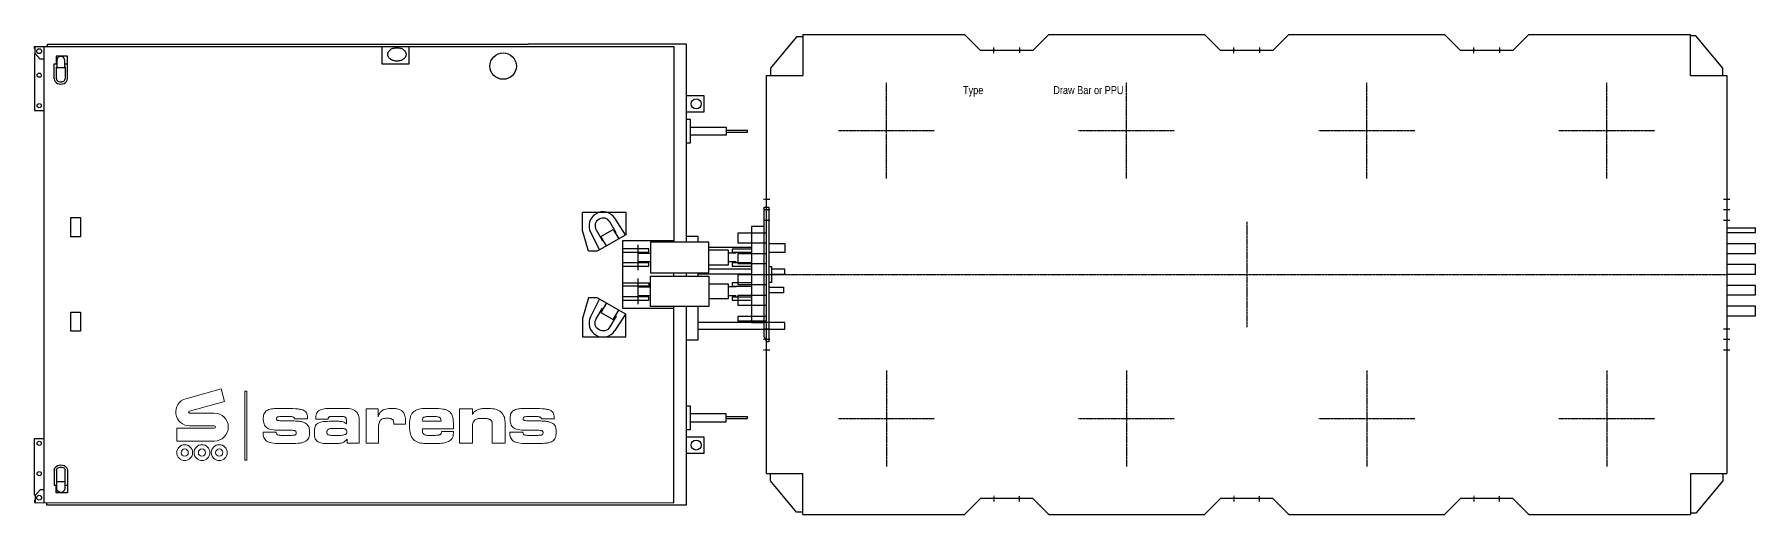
# Model space of a CAD drawing. Header units: millimetres. Extents: x -105000 to 105000, y -75000 to 15000.
# Drawn here: x -37575 to -26820, y -8239 to -5239 of the extents above; entities that cross this region are included whole.
import ezdxf
from ezdxf.enums import TextEntityAlignment as Align

# ---------------------------------------------------------------- set-up
doc = ezdxf.new("R2010")
doc.units = ezdxf.units.MM
doc.linetypes.add('$3$SARCEN', pattern=[9.5, 5, -1.5, 1.5, -1.5])
doc.layers.get('Defpoints').update_dxf_attribs({"color": 210})
doc.layers.add('$3$3', color=3, linetype='$3$SARCEN')
doc.styles.add('$10$Arial Narrow', font='ARIALN.TTF')

# ---------------------------------------------------------------- blocks, each defined once
blk = doc.blocks.new('$0$KAMAG K2504 W3000 H 2-FILE Simple TOP 00')
at = {"layer": '$3$3'}
for p, q in [((-4580, 1382), (-4580, 1418)), ((-4420, 1418), (-4420, 1382)), ((-3080, 1382), (-3080, 1418)), ((-2920, 1418), (-2920, 1382)), ((-1580, 1382), (-1580, 1418)), ((-1420, 1418), (-1420, 1382)), ((-5250, 600), (-5250, 1200)), ((-3750, 600), (-3750, 1200)), ((-2250, 600), (-2250, 1200)), ((-750, 600), (-750, 1200)), ((-5550, 900), (-4950, 900)), ((-4050, 900), (-3450, 900)), ((-2550, 900), (-1950, 900)), ((-1050, 900), (-450, 900)), ((-6020, 470), (-5980, 470)), ((-20, 470), (20, 470)), ((-6020, 405), (-5980, 405)), ((-6020, 340), (-5980, 340)), ((-20, 405), (20, 405)), ((-20, 340), (20, 340)), ((-6020, -340), (-5980, -340)), ((-6020, -405), (-5980, -405)), ((-20, -340), (20, -340)), ((-20, -405), (20, -405)), ((-6020, -470), (-5980, -470)), ((-20, -470), (20, -470)), ((-5250, -600), (-5250, -1200)), ((-3750, -600), (-3750, -1200)), ((-2250, -600), (-2250, -1200)), ((-750, -600), (-750, -1200)), ((-5550, -900), (-4950, -900)), ((-4050, -900), (-3450, -900)), ((-2550, -900), (-1950, -900)), ((-1050, -900), (-450, -900)), ((-4580, -1382), (-4580, -1418)), ((-4420, -1418), (-4420, -1382)), ((-3080, -1382), (-3080, -1418)), ((-2920, -1418), (-2920, -1382)), ((-1580, -1382), (-1580, -1418)), ((-1420, -1418), (-1420, -1382))]:
    blk.add_line(p, q, dxfattribs=at)
at = {"color": 0}
for p, q in [((-5812, 1485), (-5976, 1290)), ((-5773, 1485), (-5812, 1485)), ((-5773, 1500), (-5773, 1244)), ((-5773, 1500), (-4763, 1500)), ((-4763, 1500), (-4663, 1400)), ((-4337, 1400), (-4663, 1400)), ((-4237, 1500), (-4337, 1400)), ((-4237, 1500), (-3263, 1500)), ((-3163, 1400), (-3263, 1500)), ((-2837, 1400), (-3163, 1400)), ((-2737, 1500), (-2837, 1400)), ((-2737, 1500), (-1763, 1500)), ((-1663, 1400), (-1763, 1500)), ((-1337, 1400), (-1663, 1400)), ((-1337, 1400), (-1237, 1500)), ((-1237, 1500), (-227, 1500)), ((-227, 1244), (-227, 1500)), ((-193, 1492), (-227, 1492)), ((-24, 1290), (-193, 1492)), ((-6000, -1244), (-6000, 1244)), ((-6000, 1244), (-5773, 1244)), ((-5976, 1290), (-5976, 1246)), ((-227, 1244), (0, 1244)), ((-24, 1244), (-24, 1290)), ((0, 1244), (0, -1244)), ((-6180, 258), (-6180, 198)), ((-6000, 258), (-6180, 258)), ((0, 292), (180, 292)), ((0, 262), (180, 262)), ((180, 262), (180, 292)), ((-6180, 198), (-6000, 198)), ((-6180, 128), (-6180, 68)), ((-6000, 128), (-6180, 128)), ((180, 192), (0, 192)), ((0, 132), (180, 132)), ((180, 132), (180, 192)), ((-6180, 68), (-6000, 68)), ((180, 62), (0, 62)), ((0, 2), (180, 2)), ((180, 2), (180, 62)), ((-6180, -2), (-6180, -62)), ((-6000, -2), (-6180, -2)), ((-6180, -62), (-6000, -62)), ((180, -68), (0, -68)), ((180, -128), (180, -68)), ((-6180, -132), (-6180, -192)), ((-6000, -132), (-6180, -132)), ((-6180, -192), (-6000, -192)), ((0, -128), (180, -128)), ((180, -198), (0, -198)), ((180, -258), (180, -198)), ((-6180, -262), (-6180, -292)), ((-6000, -262), (-6180, -262)), ((-6000, -292), (-6180, -292)), ((0, -258), (180, -258)), ((-6000, -1244), (-5773, -1244)), ((-5976, -1290), (-5976, -1246)), ((-5812, -1485), (-5976, -1290)), ((-5773, -1500), (-5773, -1244)), ((-227, -1244), (0, -1244)), ((-227, -1244), (-227, -1500)), ((-24, -1290), (-193, -1492)), ((-24, -1244), (-24, -1290)), ((-5773, -1485), (-5812, -1485)), ((-5773, -1500), (-4763, -1500)), ((-4663, -1400), (-4763, -1500)), ((-4337, -1400), (-4663, -1400)), ((-4237, -1500), (-4337, -1400)), ((-4237, -1500), (-3263, -1500)), ((-3163, -1400), (-3263, -1500)), ((-2837, -1400), (-3163, -1400)), ((-2737, -1500), (-2837, -1400)), ((-2737, -1500), (-1763, -1500)), ((-1663, -1400), (-1763, -1500)), ((-1337, -1400), (-1663, -1400)), ((-1337, -1400), (-1237, -1500)), ((-1237, -1500), (-227, -1500)), ((-193, -1492), (-227, -1492))]:
    blk.add_line(p, q, dxfattribs=at)
blk = doc.blocks.new('$0$KAMAG K2506 W3000 H 2-FILE Simple TOP 00')
at = {"layer": '$3$3'}
for p, q in [((-8980, 470), (-9020, 470)), ((-8980, 405), (-9020, 405)), ((-8980, 340), (-9020, 340)), ((-8550, 900), (-7950, 900)), ((-8250, 600), (-8250, 1200)), ((-7580, 1382), (-7580, 1418)), ((-7420, 1418), (-7420, 1382)), ((-7050, 900), (-6450, 900)), ((-6750, 600), (-6750, 1200)), ((-6080, 1382), (-6080, 1418)), ((-5920, 1418), (-5920, 1382)), ((-5550, 900), (-4950, 900)), ((-5250, 600), (-5250, 1200)), ((-4580, 1382), (-4580, 1418)), ((-4420, 1418), (-4420, 1382)), ((-4050, 900), (-3450, 900)), ((-3750, 600), (-3750, 1200)), ((-3080, 1382), (-3080, 1418)), ((-2920, 1418), (-2920, 1382)), ((-2550, 900), (-1950, 900)), ((-2250, 600), (-2250, 1200)), ((-1580, 1382), (-1580, 1418)), ((-1420, 1418), (-1420, 1382)), ((-1050, 900), (-450, 900)), ((-750, 600), (-750, 1200)), ((-20, 470), (20, 470)), ((-20, 405), (20, 405)), ((-20, 340), (20, 340)), ((-8980, -340), (-9020, -340)), ((-8980, -405), (-9020, -405)), ((-8980, -470), (-9020, -470)), ((-8550, -900), (-7950, -900)), ((-8250, -600), (-8250, -1200)), ((-7580, -1382), (-7580, -1418)), ((-7420, -1418), (-7420, -1382)), ((-7050, -900), (-6450, -900)), ((-6750, -600), (-6750, -1200)), ((-6080, -1382), (-6080, -1418)), ((-5920, -1418), (-5920, -1382)), ((-5550, -900), (-4950, -900)), ((-5250, -600), (-5250, -1200)), ((-4580, -1382), (-4580, -1418)), ((-4420, -1418), (-4420, -1382)), ((-4050, -900), (-3450, -900)), ((-3750, -600), (-3750, -1200)), ((-3080, -1382), (-3080, -1418)), ((-2920, -1418), (-2920, -1382)), ((-2550, -900), (-1950, -900)), ((-2250, -600), (-2250, -1200)), ((-1580, -1382), (-1580, -1418)), ((-1420, -1418), (-1420, -1382)), ((-1050, -900), (-450, -900)), ((-750, -600), (-750, -1200)), ((-20, -340), (20, -340)), ((-20, -405), (20, -405)), ((-20, -470), (20, -470))]:
    blk.add_line(p, q, dxfattribs=at)
at = {"color": 0}
for p, q in [((-9180, 258), (-9180, 198)), ((-9000, 258), (-9180, 258)), ((-9180, 198), (-9000, 198)), ((-9180, 128), (-9180, 68)), ((-9000, 128), (-9180, 128)), ((-9180, 68), (-9000, 68)), ((-9000, -1244), (-9000, 1244)), ((-9000, 1244), (-8773, 1244)), ((-8812, 1485), (-8976, 1290)), ((-8976, 1290), (-8976, 1246)), ((-8773, 1485), (-8812, 1485)), ((-8773, 1500), (-8773, 1244)), ((-8773, 1500), (-7763, 1500)), ((-7663, 1400), (-7763, 1500)), ((-7337, 1400), (-7663, 1400)), ((-7237, 1500), (-7337, 1400)), ((-7237, 1500), (-6263, 1500)), ((-6263, 1500), (-6163, 1400)), ((-5837, 1400), (-6163, 1400)), ((-5737, 1500), (-5837, 1400)), ((-5737, 1500), (-4763, 1500)), ((-4663, 1400), (-4763, 1500)), ((-4337, 1400), (-4663, 1400)), ((-4237, 1500), (-4337, 1400)), ((-4237, 1500), (-3263, 1500)), ((-3163, 1400), (-3263, 1500)), ((-2837, 1400), (-3163, 1400)), ((-2737, 1500), (-2837, 1400)), ((-2737, 1500), (-1763, 1500)), ((-1663, 1400), (-1763, 1500)), ((-1337, 1400), (-1663, 1400)), ((-1337, 1400), (-1237, 1500)), ((-1237, 1500), (-227, 1500)), ((-227, 1244), (-227, 1500)), ((-193, 1492), (-227, 1492)), ((-227, 1244), (0, 1244)), ((-24, 1290), (-193, 1492)), ((-24, 1244), (-24, 1290)), ((0, 1244), (0, -1244)), ((0, 292), (180, 292)), ((0, 262), (180, 262)), ((180, 192), (0, 192)), ((0, 132), (180, 132)), ((180, 62), (0, 62)), ((0, 2), (180, 2)), ((180, 262), (180, 292)), ((180, 132), (180, 192)), ((180, 2), (180, 62)), ((-9180, -2), (-9180, -62)), ((-9000, -2), (-9180, -2)), ((-9180, -62), (-9000, -62)), ((-9180, -132), (-9180, -192)), ((-9000, -132), (-9180, -132)), ((-9180, -192), (-9000, -192)), ((-9180, -262), (-9180, -292)), ((-9000, -262), (-9180, -262)), ((-9000, -292), (-9180, -292)), ((-9000, -1244), (-8773, -1244)), ((-8976, -1290), (-8976, -1246)), ((-8812, -1485), (-8976, -1290)), ((-8773, -1485), (-8812, -1485)), ((-8773, -1500), (-8773, -1244)), ((-8773, -1500), (-7763, -1500)), ((-7663, -1400), (-7763, -1500)), ((-7337, -1400), (-7663, -1400)), ((-7237, -1500), (-7337, -1400)), ((-7237, -1500), (-6263, -1500)), ((-6263, -1500), (-6163, -1400)), ((-5837, -1400), (-6163, -1400)), ((-5737, -1500), (-5837, -1400)), ((-5737, -1500), (-4763, -1500)), ((-4663, -1400), (-4763, -1500)), ((-4337, -1400), (-4663, -1400)), ((-4237, -1500), (-4337, -1400)), ((-4237, -1500), (-3263, -1500)), ((-3163, -1400), (-3263, -1500)), ((-2837, -1400), (-3163, -1400)), ((-2737, -1500), (-2837, -1400)), ((-2737, -1500), (-1763, -1500)), ((-1663, -1400), (-1763, -1500)), ((-1337, -1400), (-1663, -1400)), ((-1337, -1400), (-1237, -1500)), ((-1237, -1500), (-227, -1500)), ((-227, -1244), (0, -1244)), ((-227, -1244), (-227, -1500)), ((-193, -1492), (-227, -1492)), ((-24, -1290), (-193, -1492)), ((-24, -1244), (-24, -1290)), ((180, -68), (0, -68)), ((0, -128), (180, -128)), ((180, -198), (0, -198)), ((0, -258), (180, -258)), ((180, -128), (180, -68)), ((180, -258), (180, -198))]:
    blk.add_line(p, q, dxfattribs=at)
blk = doc.blocks.new('$0$KAMAG K2500 W3000 PPU Z390 TOP 01')
at = {"layer": '$3$3', "color": 0}
for p, q in [((0, -110), (0, 110)), ((-110, 0), (110, 0))]:
    blk.add_line(p, q, dxfattribs=at)
at = {"color": 0}
for points in [[(-4570, 1411), (-4575, 1411), (-4575, 1425), (-580, 1425), (-580, 201)], [(-4515, 1345), (-4540, 1345), (-4570, 1381), (-4570, 1425)], [(-4515, -1425), (-4515, 1425)], [(-4493, 1425), (-4493, 1440), (-1490, 1440)], [(-2404, 1425), (-2404, 1316), (-2234, 1316), (-2234, 1425)], [(-811, 1440), (-1489, 1440)], [(-500, 201), (-500, 1440), (-810, 1440)], [(-4568, 1379), (-4575, 1379), (-4575, 1025), (-4515, 1025)], [(-4451, 1222), (-4451, 1317), (-4435, 1317)], [(-4369, 1222), (-4369, 1365), (-4440, 1365), (-4440, 1317)], [(-4437, 1222), (-4437, 1261), (-4437, 1298), (-4435, 1298)], [(-4385, 1317), (-4369, 1317)], [(-4385, 1298), (-4383, 1298), (-4383, 1261), (-4383, 1222)], [(-500, 1016), (-390, 1016), (-390, 1116), (-500, 1116)], [(-500, 970), (-478, 970), (-478, 820), (-500, 820)], [(-478, 920), (-252, 920), (-252, 870), (-478, 870)], [(-252, 890), (-120, 890), (-120, 900), (-252, 900)], [(-881, 247), (-948, 351)], [(-1001, 178), (-1036, 237), (-958, 282), (-923, 222)], [(-500, 240), (-430, 240), (-430, 201)], [(-15, 300), (-95, 300), (-95, -300), (-15, -300)], [(15, 281), (15, -341)], [(-580, 210), (-900, 210), (-900, -210), (-580, -210)], [(-900, 139), (-735, 139), (-735, 161), (-900, 161)], [(-805, 185), (-805, 26)], [(-805, 133), (-725, 133)], [(-95, 168), (-360, 168)], [(-360, 61), (-237, 61), (-237, 151), (-360, 151)], [(-189, 133), (-237, 133)], [(-95, 159), (-215, 159), (-215, 139), (-95, 139)], [(15, 193), (115, 193), (115, 138), (15, 138)], [(-900, 52), (-735, 52), (-735, 72), (-900, 72)], [(-725, 78), (-805, 78)], [(-580, -10), (-580, 11)], [(-500, -10), (-500, 11)], [(-430, 11), (-430, -10)], [(-95, 3), (-430, 3)], [(-95, 33), (-360, 33)], [(-189, 78), (-237, 78)], [(-95, 72), (-215, 72), (-215, 52), (-95, 52)], [(15, 50), (30, 50), (30, -50), (15, -50)], [(30, 3), (115, 3), (115, 33), (30, 33)], [(-900, -52), (-735, -52), (-735, -72), (-900, -72)], [(-805, -26), (-805, -185)], [(-805, -78), (-725, -78)], [(-360, -150), (-237, -150), (-237, -60), (-360, -60)], [(-189, -78), (-237, -78)], [(-95, -52), (-215, -52), (-215, -72), (-95, -72)], [(15, -79), (105, -79), (105, -115), (15, -115)], [(-4575, -1425), (-580, -1426), (-580, -200)], [(-4500, -1425), (-4500, -1440), (-500, -1440), (-500, -200)], [(-1001, -178), (-1036, -237), (-958, -282), (-923, -222)], [(-900, -161), (-735, -161), (-735, -139), (-900, -139)], [(-725, -133), (-805, -133)], [(-430, -200), (-430, -410), (-500, -410)], [(-189, -133), (-237, -133)], [(-95, -141), (-215, -141), (-215, -161), (-95, -161)], [(-881, -247), (-948, -351)], [(-430, -341), (115, -341), (115, -301), (-430, -301)], [(-500, -820), (-478, -820), (-478, -970), (-500, -970)], [(-478, -920), (-252, -920), (-252, -870), (-478, -870)], [(-252, -900), (-120, -900), (-120, -890), (-252, -890)], [(-4568, -1379), (-4575, -1379), (-4575, -1025), (-4515, -1025)], [(-500, -1116), (-390, -1116), (-390, -1016), (-500, -1016)], [(-4451, -1221), (-4451, -1317), (-4435, -1317)], [(-4369, -1221), (-4369, -1365), (-4440, -1365), (-4440, -1317)], [(-4437, -1222), (-4437, -1261), (-4437, -1298), (-4435, -1298)], [(-4385, -1298), (-4383, -1298), (-4383, -1261), (-4383, -1222)], [(-4515, -1345), (-4540, -1345), (-4570, -1381), (-4570, -1425)], [(-4385, -1317), (-4369, -1317)], [(-4570, -1411), (-4575, -1411), (-4575, -1425)]]:
    blk.add_lwpolyline(points, dxfattribs=at)
at = {"color": 0, "flags": 128}
blk.add_lwpolyline([(-2367, 1375), (-2367, 1378), (-2366, 1381), (-2365, 1385), (-2364, 1388), (-2363, 1391), (-2361, 1394), (-2359, 1397), (-2356, 1400), (-2353, 1402), (-2350, 1405), (-2347, 1407), (-2344, 1409), (-2340, 1411), (-2336, 1413), (-2332, 1414), (-2328, 1415), (-2323, 1416), (-2319, 1417), (-2314, 1417), (-2310, 1417), (-2306, 1417), (-2301, 1417), (-2297, 1416), (-2292, 1415), (-2288, 1414), (-2284, 1413), (-2280, 1411), (-2276, 1409), (-2273, 1407), (-2270, 1405), (-2267, 1402), (-2264, 1400), (-2261, 1397), (-2259, 1394), (-2257, 1391), (-2256, 1388), (-2255, 1385), (-2254, 1381), (-2253, 1378), (-2253, 1375), (-2253, 1372), (-2254, 1368), (-2255, 1365), (-2256, 1362), (-2257, 1359), (-2259, 1356), (-2261, 1353), (-2264, 1350), (-2267, 1347), (-2270, 1345), (-2273, 1343), (-2276, 1341), (-2280, 1339), (-2284, 1337), (-2288, 1336), (-2292, 1335), (-2297, 1334), (-2301, 1333), (-2306, 1333), (-2310, 1332), (-2314, 1333), (-2319, 1333), (-2323, 1334), (-2328, 1335), (-2332, 1336), (-2336, 1337), (-2340, 1339), (-2344, 1341), (-2347, 1343), (-2350, 1345), (-2353, 1347), (-2356, 1350), (-2359, 1353), (-2361, 1356), (-2363, 1359), (-2364, 1362), (-2365, 1365), (-2366, 1368), (-2367, 1372), (-2367, 1375)], dxfattribs=at)
at = {"color": 0}
for points in [[(-4385, 1337, 1), (-4435, 1337), (-4435, 1293), (-4385, 1293), (-4385, 1337)], [(-948, 351, 0.948966), (-1100, 264), (-1044, 153)], [(-944, 258), (-939, 260), (-979, 328, 1), (-1065, 278), (-1026, 210), (-1022, 213)], [(-1044, -153), (-1100, -264, 0.948966), (-948, -351)], [(-944, -258), (-939, -260), (-979, -328, -1), (-1065, -278), (-1026, -210), (-1022, -213)], [(-4385, -1337, -1), (-4435, -1337), (-4435, -1293), (-4385, -1293), (-4385, -1337)]]:
    blk.add_lwpolyline(points, format="xyb", dxfattribs=at)
for points in [[(-4347, 355), (-4287, 355), (-4287, 235), (-4347, 235)], [(-880, 248), (-1058, 145), (-1112, 145), (-1150, 275), (-1150, 390), (-880, 390)], [(15, 420), (15, -420), (2, -420), (-15, -390), (-15, 420)], [(-360, 11), (-360, 201), (-725, 201), (-725, 11)], [(-360, -200), (-725, -200), (-725, -10), (-360, -10)], [(-880, -248), (-1058, -145), (-1112, -145), (-1150, -275), (-1150, -390), (-880, -390)], [(-4347, -235), (-4287, -235), (-4287, -355), (-4347, -355)]]:
    blk.add_lwpolyline(points, close=True, dxfattribs=at)
at = {"color": 0, "lineweight": 0}
for points in [[(-3605, -866), (-3451, -866, -1), (-3451, -1041), (-3685, -1041), (-3685, -960), (-3451, -960, 1), (-3451, -946), (-3605, -946, -0.873124), (-3629, -776), (-3408, -715), (-3387, -793), (-3607, -854, 0.8747), (-3605, -866)], [(-2959, -915, -0.009372), (-2927, -917, -0.051645), (-2903, -921, -0.037576), (-2885, -927, -0.087825), (-2872, -936, -0.065451), (-2864, -946, -0.081176), (-2859, -958, -0.058936), (-2856, -985, -0.019081), (-2857, -1004, -0.070664), (-2861, -1020, -0.068088), (-2868, -1032, -0.100627), (-2879, -1042, -0.047789), (-2894, -1048, -0.05373), (-2914, -1053, -0.028049), (-2970, -1056), (-3046, -1056, -0.049389), (-3093, -1052, -0.044769), (-3110, -1048, -0.057288), (-3124, -1041, -0.079394), (-3134, -1031, -0.071444), (-3141, -1019, -0.060875), (-3145, -1004, -0.036151), (-3146, -986), (-3064, -986, 0.140191), (-3063, -994, 0.179735), (-3056, -1001, 0.038606), (-3050, -1003, 0.043336), (-3041, -1005, 0.02641), (-3015, -1006), (-2986, -1006, -0.006909), (-2963, -1005, 0.075231), (-2948, -1003, 0.059013), (-2944, -1001, 0.186409), (-2939, -995, 0.063283), (-2939, -990, 0.029031), (-2939, -986, 0.154456), (-2942, -979, 0.090426), (-2945, -977, 0.040727), (-2950, -975, 0.04728), (-2956, -974, 0.028155), (-2973, -973), (-3048, -973, -0.057272), (-3095, -969, -0.043668), (-3112, -964, -0.071495), (-3124, -957, -0.079352), (-3134, -947, -0.074463), (-3140, -934, -0.045303), (-3144, -918, -0.03373), (-3145, -898, -0.047701), (-3143, -880, -0.087562), (-3137, -866, -0.06992), (-3128, -855, -0.078278), (-3117, -847, -0.037101), (-3102, -842, -0.042749), (-3086, -839, -0.026792), (-3047, -837), (-2992, -837, -0.034622), (-2928, -840, -0.032267), (-2907, -844, -0.088121), (-2891, -850, -0.055759), (-2880, -859, -0.12022), (-2873, -870, -0.079271), (-2868, -901), (-2948, -901, 0.022815), (-2950, -897, 0.09204), (-2953, -893, 0.08692), (-2958, -891, 0.041752), (-2965, -889, 0.029458), (-2973, -888, 0.011698), (-2996, -887, 0.005764), (-3022, -887, 0.00826), (-3036, -887, 0.037421), (-3049, -889, 0.052282), (-3056, -890, 0.073659), (-3059, -892, 0.140754), (-3062, -897, 0.099537), (-3062, -904, 0.089472), (-3061, -907, 0.132234), (-3059, -910, 0.077962), (-3054, -912, 0.049959), (-3042, -914, 0.011316), (-3030, -915, 0.00506), (-3015, -915), (-2959, -915)], [(-2765, -839, -0.027543), (-2721, -837), (-2629, -837, -0.03438), (-2609, -838, -0.040211), (-2592, -842, -0.052452), (-2578, -848, -0.056911), (-2566, -856, -0.063742), (-2557, -867, -0.056393), (-2550, -880, -0.051774), (-2546, -895, -0.038578), (-2545, -913), (-2545, -1053), (-2620, -1053), (-2620, -1028, -0.02463), (-2635, -1042, -0.08269), (-2649, -1051, -0.073665), (-2666, -1055, -0.02165), (-2691, -1056), (-2745, -1056, -0.047068), (-2778, -1054, -0.045029), (-2792, -1050, -0.053506), (-2803, -1045, -0.076004), (-2813, -1037, -0.070609), (-2820, -1026, -0.06534), (-2824, -1013, -0.042277), (-2825, -996), (-2825, -978, -0.048461), (-2823, -959, -0.084555), (-2818, -944, -0.088992), (-2808, -933, -0.079549), (-2795, -926, -0.083361), (-2759, -918, -0.00325), (-2708, -917, -0.018303), (-2678, -917, -0.021002), (-2655, -919, -0.073568), (-2638, -925, -0.0907), (-2624, -934), (-2624, -915, 0.065178), (-2626, -902, 0.048948), (-2628, -897, 0.104976), (-2631, -893, 0.052748), (-2636, -890, 0.056385), (-2643, -888, 0.045968), (-2662, -887), (-2709, -887), (-2724, -887, 0.008763), (-2729, -888, 0.080164), (-2733, -890, 0.058895), (-2736, -892, 0.111818), (-2738, -895, 0.035819), (-2739, -899, 0.060237), (-2740, -904), (-2817, -904, -0.023847), (-2816, -885, -0.073109), (-2812, -869, -0.065496), (-2805, -857, -0.097006), (-2795, -849, -0.046757), (-2781, -843, -0.054139), (-2765, -839)], [(-2318, -838, 0.021905), (-2340, -837, 0.037264), (-2361, -838, 0.022212), (-2379, -841, 0.052818), (-2395, -846, 0.051249), (-2406, -853, 0.05481), (-2412, -859, 0.042362), (-2417, -865, 0.041462), (-2422, -875), (-2428, -889), (-2428, -840), (-2503, -840), (-2503, -1053), (-2424, -1053), (-2424, -941, -0.091232), (-2417, -917, -0.082568), (-2410, -908, -0.065374), (-2399, -902, -0.045635), (-2388, -899, -0.044986), (-2371, -898, -0.051886), (-2355, -899, -0.061888), (-2343, -903, -0.117854), (-2334, -911, -0.078715), (-2331, -919, -0.058934), (-2330, -931, 0.004996), (-2330, -935), (-2256, -935), (-2256, -921, 0.025619), (-2257, -900, 0.030765), (-2260, -884, 0.052744), (-2264, -871, 0.061798), (-2271, -860, 0.091859), (-2282, -850, 0.047705), (-2298, -843, 0.057755), (-2318, -838)], [(-2032, -982, -0.055264), (-2033, -991, -0.111519), (-2035, -995, -0.052175), (-2038, -999, -0.097702), (-2044, -1002, -0.012665), (-2052, -1004, -0.061058), (-2063, -1005, 0.011842), (-2077, -1006), (-2102, -1006, -0.030497), (-2124, -1005, -0.087343), (-2139, -1000, -0.081817), (-2144, -996, -0.068612), (-2148, -991, -0.08336), (-2150, -985, -0.03988), (-2151, -977), (-2151, -964), (-1957, -964), (-1957, -929, 0.03325), (-1959, -903, 0.057086), (-1964, -883, 0.070348), (-1972, -867, 0.081915), (-1985, -855, 0.060943), (-2002, -846, 0.047026), (-2022, -841, 0.049188), (-2077, -837), (-2133, -837, 0.049752), (-2173, -841, 0.066845), (-2189, -847, 0.048678), (-2204, -856, 0.160211), (-2224, -886, 0.018267), (-2229, -907, 0.067552), (-2231, -935), (-2231, -955, 0.041043), (-2228, -986, 0.062841), (-2221, -1009, 0.0681), (-2210, -1027, 0.075685), (-2196, -1040, 0.056058), (-2180, -1048, 0.046507), (-2161, -1053, 0.047979), (-2122, -1056), (-2062, -1056, 0.032421), (-2021, -1053, 0.078209), (-1988, -1043, 0.070242), (-1975, -1035, 0.069283), (-1965, -1024, 0.085427), (-1959, -1009, 0.056244), (-1957, -991), (-1957, -982)], [(-1782, -839, 0.073556), (-1806, -845, 0.082949), (-1824, -856, 0.062928), (-1832, -864, 0.032276), (-1838, -874), (-1838, -874), (-1838, -840), (-1918, -840), (-1918, -1053), (-1838, -1053), (-1838, -946, -0.04391), (-1837, -935, -0.056972), (-1835, -926, -0.05802), (-1830, -918, -0.062962), (-1824, -911, -0.053236), (-1816, -906, -0.048654), (-1807, -902, -0.074751), (-1784, -899), (-1766, -899, -0.042754), (-1743, -901, -0.048563), (-1734, -904, -0.038314), (-1727, -907, -0.074023), (-1721, -912, -0.060659), (-1717, -917, -0.07904), (-1715, -923, -0.046027), (-1714, -931), (-1714, -1053), (-1634, -1053), (-1634, -931, 0.050439), (-1637, -900, 0.076825), (-1646, -877, 0.076269), (-1658, -861, 0.075694), (-1675, -849, 0.047906), (-1693, -842, 0.039304), (-1713, -839, 0.031382), (-1753, -837, 0.019784), (-1782, -839)], [(-1418, -915, -0.009372), (-1386, -917, -0.051645), (-1361, -921, -0.037576), (-1343, -927, -0.087825), (-1330, -936, -0.065451), (-1322, -946, -0.081176), (-1317, -958, -0.058936), (-1315, -985, -0.019081), (-1316, -1004, -0.070664), (-1320, -1020, -0.068088), (-1327, -1032, -0.100627), (-1337, -1042, -0.047789), (-1352, -1048, -0.05373), (-1372, -1053, -0.028049), (-1428, -1056), (-1504, -1056, -0.049389), (-1551, -1052, -0.044769), (-1568, -1048, -0.057288), (-1582, -1041, -0.079394), (-1592, -1031, -0.071444), (-1600, -1019, -0.060875), (-1604, -1004, -0.036151), (-1605, -986), (-1522, -986, 0.140191), (-1521, -994, 0.083525), (-1519, -998, 0.089542), (-1515, -1001, 0.038606), (-1509, -1003, 0.043336), (-1500, -1005, 0.02641), (-1473, -1006), (-1445, -1006, -0.006909), (-1421, -1005, 0.075231), (-1407, -1003, 0.059013), (-1402, -1001, 0.186409), (-1398, -995, 0.063283), (-1397, -990, 0.029031), (-1397, -986, 0.154456), (-1401, -979, 0.090426), (-1404, -977, 0.040727), (-1408, -975, 0.04728), (-1414, -974, 0.028155), (-1432, -973), (-1507, -973, -0.057272), (-1553, -969, -0.043668), (-1570, -964, -0.071495), (-1583, -957, -0.079352), (-1592, -947, -0.074463), (-1599, -934, -0.045303), (-1602, -918, -0.03373), (-1603, -898, -0.047701), (-1601, -880, -0.087562), (-1596, -866, -0.06992), (-1587, -855, -0.078278), (-1575, -847, -0.037101), (-1561, -842, -0.042749), (-1544, -839, -0.026792), (-1506, -837), (-1450, -837, -0.034622), (-1387, -840, -0.032267), (-1365, -844, -0.088121), (-1349, -850, -0.055759), (-1338, -859, -0.12022), (-1331, -870, -0.079271), (-1326, -901), (-1406, -901, 0.022815), (-1408, -897, 0.09204), (-1411, -893, 0.08692), (-1416, -891, 0.041752), (-1423, -889, 0.029458), (-1432, -888, 0.011698), (-1455, -887, 0.005764), (-1481, -887, 0.00826), (-1494, -887, 0.037421), (-1507, -889, 0.052282), (-1514, -890, 0.073659), (-1517, -892, 0.140754), (-1520, -897, 0.099537), (-1521, -904, 0.089472), (-1520, -907, 0.132234), (-1517, -910, 0.077962), (-1512, -912, 0.049959), (-1501, -914, 0.011316), (-1489, -915, 0.00506), (-1473, -915), (-1418, -915)], [(-2706, -1006), (-2674, -1006, 0.029167), (-2646, -1004, 0.077759), (-2632, -1000, 0.082287), (-2626, -995, 0.043169), (-2624, -993, 0.104791), (-2623, -983, 0.059137), (-2623, -976, 0.128333), (-2627, -970, 0.089991), (-2634, -965, 0.044484), (-2645, -963, 0.025352), (-2664, -962), (-2699, -962, 0.010778), (-2719, -962, 0.037635), (-2728, -963, 0.077144), (-2740, -968, 0.203988), (-2746, -976, 0.017963), (-2748, -982, 0.169195), (-2746, -996, 0.149476), (-2738, -1002, 0.076766), (-2725, -1005, 0.025024), (-2712, -1006, 0.003496), (-2706, -1006)], [(-2151, -917), (-2034, -917, 0.034552), (-2035, -908, 0.070916), (-2037, -901, 0.089987), (-2040, -896, 0.089657), (-2046, -892, 0.048983), (-2054, -890, 0.036751), (-2064, -888, 0.025738), (-2093, -887, 0.011472), (-2124, -888, 0.051717), (-2134, -890, 0.042004), (-2141, -892, 0.117438), (-2146, -896, 0.080261), (-2149, -901, 0.054776), (-2151, -909, 0.024452)]]:
    blk.add_lwpolyline(points, format="xyb", close=True, dxfattribs=at)
blk.add_lwpolyline([(-3261, -729), (-3248, -729), (-3248, -1160), (-3261, -1160)], close=True, dxfattribs=at)
at = {"color": 0}
for centre, radius in [((-4545, 1395), 15.2), ((-1646, 1302), 82.5), ((-4545, 1245), 13), ((-440, 1066), 31), ((-4545, 1055), 13), ((-4545, -1055), 13), ((-440, -1066), 31), ((-4545, -1245), 13), ((-4545, -1395), 15.2)]:
    blk.add_circle(centre, radius, dxfattribs=at)
at = {"color": 0, "lineweight": 0}
for centre, radius in [((-3636, -1113), 49.6), ((-3528, -1113), 49.6), ((-3420, -1113), 49.6), ((-3636, -1113), 22.6), ((-3528, -1113), 22.6), ((-3420, -1113), 22.6)]:
    blk.add_circle(centre, radius, dxfattribs=at)
at = {"color": 0}
for major_axis, ratio, start_param, end_param in [((-41, 0), 0.798872, 6.283185, 9.424783), ((-27, 0), 0.694583, 0, 3.141593)]:
    blk.add_ellipse((-4410, 1222), major_axis=major_axis, ratio=ratio, start_param=start_param, end_param=end_param, dxfattribs=at)
at = {"color": 0, "extrusion": (0, 0, -1)}
for major_axis, ratio, start_param, end_param in [((41, 0), 0.796843, 3.141588, 6.283185), ((-27, 0), 0.694583, 0, 3.141593)]:
    blk.add_ellipse((-4410, -1222), major_axis=major_axis, ratio=ratio, start_param=start_param, end_param=end_param, dxfattribs=at)
blk = doc.blocks.new('*U165')
at = {"layer": '$3$3'}
for p, q in [((3000, 329), (3000, -329)), ((0, 0), (6000, 0))]:
    blk.add_line(p, q, dxfattribs=at)
at = {"color": 0}
for name, p in [('$0$KAMAG K2500 W3000 PPU Z390 TOP 01', (0, 0)), ('$0$KAMAG K2504 W3000 H 2-FILE Simple TOP 00', (6000, 0)), ('$0$KAMAG K2504 W3000 H 2-FILE Simple TOP 00', (6000, 0))]:
    blk.add_blockref(name, p, dxfattribs=at)
at = {"color": 0, "xscale": 1e-05, "yscale": 1e-05, "zscale": 1e-05}
for name, p in [('$0$KAMAG K2506 W3000 H 2-FILE Simple TOP 00', (0, 0)), ('$0$KAMAG K2504 W3000 H 2-FILE Simple TOP 00', (0, 0)), ('$0$KAMAG K2506 W3000 H 2-FILE Simple TOP 00', (0, 0)), ('$0$KAMAG K2504 W3000 H 2-FILE Simple TOP 00', (0, 0)), ('$0$KAMAG K2506 W3000 H 2-FILE Simple TOP 00', (0, 0)), ('$0$KAMAG K2504 W3000 H 2-FILE Simple TOP 00', (0, 0)), ('$0$KAMAG K2506 W3000 H 2-FILE Simple TOP 00', (0, 0)), ('$0$KAMAG K2504 W3000 H 2-FILE Simple TOP 00', (0, 0)), ('$0$KAMAG K2506 W3000 H 2-FILE Simple TOP 00', (0, 0)), ('$0$KAMAG K2504 W3000 H 2-FILE Simple TOP 00', (1, 0)), ('$0$KAMAG K2506 W3000 H 2-FILE Simple TOP 00', (1, 0)), ('$0$KAMAG K2504 W3000 H 2-FILE Simple TOP 00', (0, 0)), ('$0$KAMAG K2504 W3000 H 2-FILE Simple TOP 00', (0, 0)), ('$0$KAMAG K2504 W3000 H 2-FILE Simple TOP 00', (0, 0)), ('$0$KAMAG K2504 W3000 H 2-FILE Simple TOP 00', (0, 0)), ('$0$KAMAG K2504 W3000 H 2-FILE Simple TOP 00', (0, 0)), ('$0$KAMAG K2504 W3000 H 2-FILE Simple TOP 00', (1, 0)), ('$0$KAMAG K2506 W3000 H 2-FILE Simple TOP 00', (1, 0)), ('$0$KAMAG K2504 W3000 H 2-FILE Simple TOP 00', (1, 0))]:
    blk.add_blockref(name, p, dxfattribs=at)
at = {"layer": 'Defpoints', "style": '$10$Arial Narrow'}
for s, p in [('Type', (1291, 1152)), ('Draw Bar or PPU', (2011, 1152))]:
    blk.add_text(s, height=50, dxfattribs=at).set_placement(p, align=Align.MIDDLE_CENTER)

msp = doc.modelspace()

# ---------------------------------------------------------------- block references
msp.add_blockref('*U165', (-33000, -6739))

doc.saveas('drawing.dxf')
